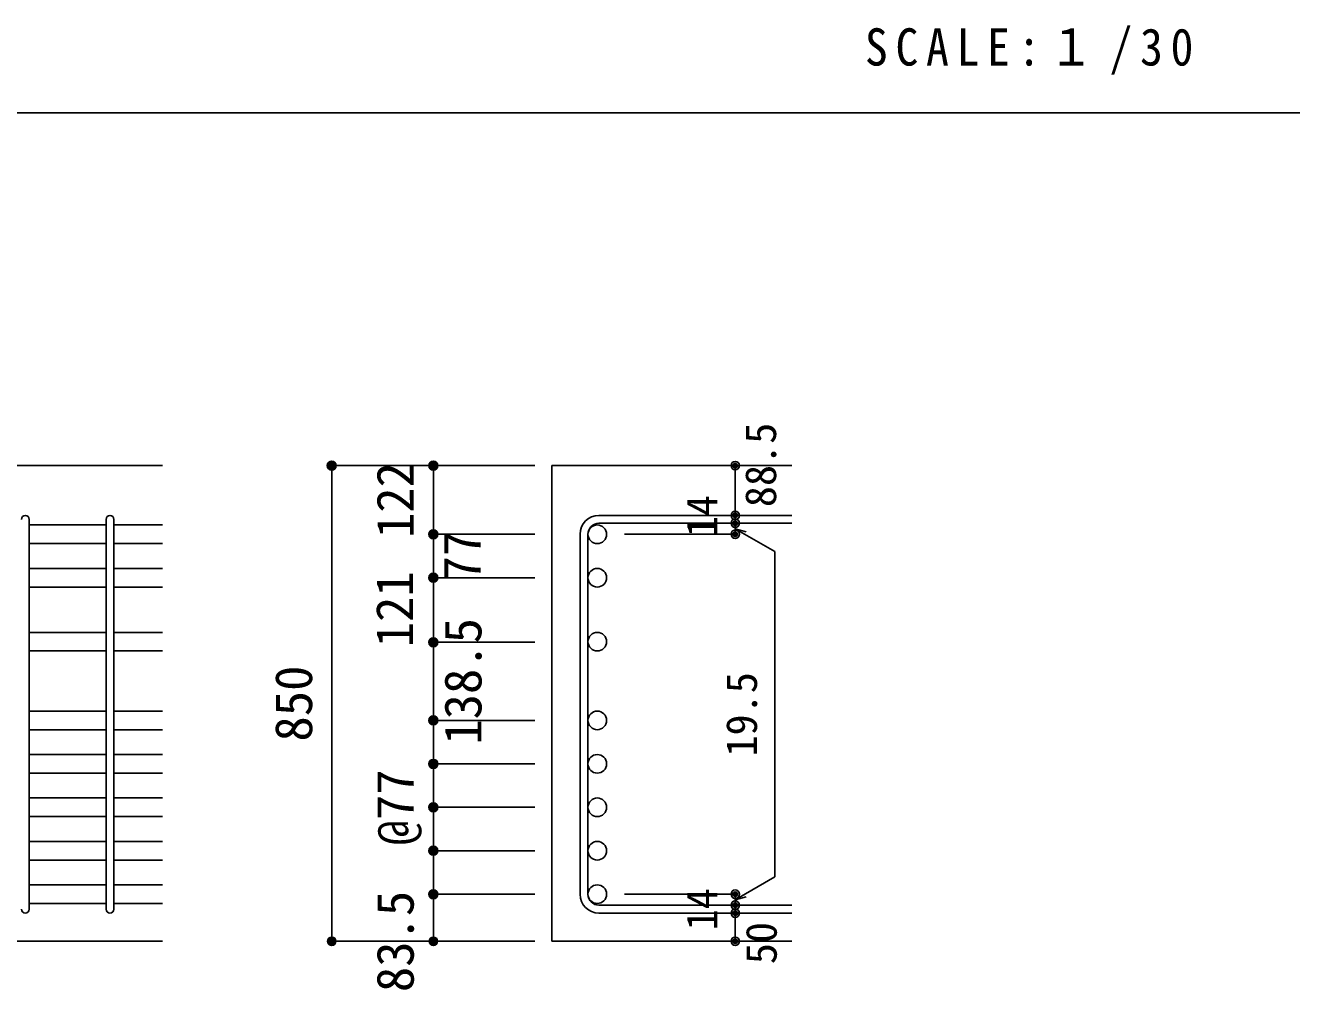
# Model space of a CAD drawing. Units: millimetres at full size, sheet at 1:30; details may follow other scales. Extents: x -5973 to 5954, y -4195 to 4201.
# Drawn here: x 1434 to 3678, y -1776 to -67 of the extents above; entities that cross this region are included whole.
import ezdxf
from ezdxf.enums import TextEntityAlignment as Align

# ---------------------------------------------------------------- set-up
doc = ezdxf.new("R2010")
doc.units = ezdxf.units.MM
doc.header["$LTSCALE"] = 30
doc.header["$PDMODE"] = 32
doc.header["$PDSIZE"] = 15
for name, color, linetype in [('0-1_躯体線', 2, 'Continuous'), ('0-5_基礎梁筋', 7, 'Continuous'), ('0-6_スタラップ筋', 7, 'Continuous'), ('0-D_寸法', 4, 'Continuous'), ('6-7_文字', 7, 'Continuous'), ('F-0_枠', 6, 'Continuous')]:
    doc.layers.add(name, color=color, linetype=linetype)
doc.styles.add('ＭＳ ゴシック', font='')
doc.styles.get('ＭＳ ゴシック').set_extended_font_data('MS Gothic')

msp = doc.modelspace()

# ---------------------------------------------------------------- linework, layer by layer
at = {"layer": '0-1_躯体線'}
for p, q in [((1677.44, -847.5), (-172.56, -847.5)), ((2367.44, -847.5), (2367.44, -1690.5)), ((2792.44, -847.5), (2367.44, -847.5)), ((1277.44, -1690.5), (1677.44, -1690.5)), ((2792.44, -1690.5), (2367.44, -1690.5))]:
    msp.add_line(p, q, dxfattribs=at)
at = {"layer": '0-5_基礎梁筋'}
for p, q in [((1577.44, -952.7), (1441.44, -952.7)), ((1677.44, -952.7), (1591.44, -952.7)), ((1577.44, -985.7), (1441.44, -985.7)), ((1677.44, -985.7), (1591.44, -985.7)), ((1577.44, -1029.7), (1441.44, -1029.7)), ((1677.44, -1029.7), (1591.44, -1029.7)), ((1577.44, -1062.7), (1441.44, -1062.7)), ((1677.44, -1062.7), (1591.44, -1062.7)), ((1577.44, -1143), (1441.44, -1143)), ((1677.44, -1143), (1591.44, -1143)), ((1577.44, -1176), (1441.44, -1176)), ((1677.44, -1176), (1591.44, -1176)), ((1577.44, -1282.5), (1441.44, -1282.5)), ((1677.44, -1282.5), (1591.44, -1282.5)), ((1577.44, -1315.5), (1441.44, -1315.5)), ((1677.44, -1315.5), (1591.44, -1315.5)), ((1577.44, -1359.5), (1441.44, -1359.5)), ((1677.44, -1359.5), (1591.44, -1359.5)), ((1577.44, -1392.5), (1441.44, -1392.5)), ((1677.44, -1392.5), (1591.44, -1392.5)), ((1577.44, -1436.5), (1441.44, -1436.5)), ((1677.44, -1436.5), (1591.44, -1436.5)), ((1577.44, -1469.5), (1441.44, -1469.5)), ((1677.44, -1469.5), (1591.44, -1469.5)), ((1577.44, -1513.5), (1441.44, -1513.5)), ((1677.44, -1513.5), (1591.44, -1513.5)), ((1577.44, -1546.5), (1441.44, -1546.5)), ((1677.44, -1546.5), (1591.44, -1546.5)), ((1577.44, -1590.5), (1441.44, -1590.5)), ((1677.44, -1590.5), (1591.44, -1590.5)), ((1577.44, -1623.5), (1441.44, -1623.5)), ((1677.44, -1623.5), (1591.44, -1623.5))]:
    msp.add_line(p, q, dxfattribs=at)
at = {"layer": '0-5_基礎梁筋', "color": 3}
for centre in [(2447.94, -969.2), (2447.94, -1046.2), (2447.94, -1159.5), (2447.94, -1299), (2447.94, -1376), (2447.94, -1453), (2447.94, -1530), (2447.94, -1607)]:
    msp.add_circle(centre, 16.5, dxfattribs=at)
at = {"layer": '0-5_基礎梁筋'}
for p in [(1977.44, -847.5), (1977.44, -1690.5)]:
    msp.add_point(p, dxfattribs=at)
at = {"layer": '0-6_スタラップ筋'}
for p, q in [((2792.44, -935.7), (2450.94, -935.7)), ((1441.44, -1633.5), (1441.44, -942.7)), ((1577.44, -1633.5), (1577.44, -942.7)), ((1591.44, -1633.5), (1591.44, -942.7)), ((2792.44, -949.7), (2450.94, -949.7)), ((2417.44, -969.2), (2417.44, -1607)), ((2431.44, -969.2), (2431.44, -1607)), ((2792.44, -1626.5), (2450.94, -1626.5)), ((2792.44, -1640.5), (2450.94, -1640.5))]:
    msp.add_line(p, q, dxfattribs=at)
for centre, radius, start, end in [((1434.44, -942.7), 7, 0, 180), ((1584.44, -942.7), 7, 0, 180), ((2450.94, -969.2), 33.5, 90, 180), ((2450.94, -969.2), 19.5, 90, 180), ((2450.94, -1607), 33.5, 180, 270), ((2450.94, -1607), 19.5, 180, 270), ((1434.44, -1633.5), 7, 180, 0), ((1584.44, -1633.5), 7, 180, 0)]:
    msp.add_arc(centre, radius, start, end, dxfattribs=at)
at = {"layer": '0-D_寸法'}
for p, q in [((1977.44, -1690.5), (1977.44, -847.5)), ((2157.44, -969.2), (2157.44, -847.5)), ((2692.44, -949.7), (2692.44, -935.7)), ((2692.44, -949.7), (2692.44, -969.2)), ((2692.44, -959.45), (2762.5, -999.9)), ((2692.44, -959.45), (2711.76, -964.62)), ((2157.44, -969.2), (2157.44, -1160.5)), ((2157.44, -969.2), (2157.44, -1160.5)), ((2157.44, -969.2), (2337.44, -969.2)), ((2157.44, -969.2), (2337.44, -969.2)), ((2692.44, -969.2), (2496.35, -969.2)), ((2762.5, -999.9), (2762.5, -1576.3)), ((2157.44, -1046.2), (2337.44, -1046.2)), ((2157.44, -1046.2), (2337.44, -1046.2)), ((2157.44, -1160.5), (2157.44, -1607)), ((2157.44, -1160.5), (2157.44, -1607)), ((2157.44, -1160.5), (2337.44, -1160.5)), ((2157.44, -1160.5), (2337.44, -1160.5)), ((2157.44, -1299), (2337.44, -1299)), ((2157.44, -1376), (2337.44, -1376)), ((2157.44, -1453), (2337.44, -1453)), ((2157.44, -1530), (2337.44, -1530)), ((2692.44, -1616.75), (2762.5, -1576.3)), ((2157.44, -1607), (2157.44, -1690.5)), ((2157.44, -1654.47), (2157.44, -1607)), ((2157.44, -1607), (2337.44, -1607)), ((2692.44, -1607), (2496.35, -1607)), ((2692.44, -1626.5), (2692.44, -1607)), ((2692.44, -1616.75), (2711.76, -1611.57)), ((2692.44, -1640.5), (2692.44, -1626.5)), ((2692.44, -1690.5), (2692.44, -1640.5))]:
    msp.add_line(p, q, dxfattribs=at)
for points in [[(1977.44, -847.5), (2157.44, -847.5), (2337.44, -847.5)], [(1977.44, -847.5), (2157.44, -847.5), (2337.44, -847.5)], [(2692.44, -935.7), (2692.44, -847.5), (2692.44, -935.7)], [(1977.44, -1690.5), (2157.44, -1690.5), (2337.44, -1690.5)]]:
    msp.add_lwpolyline(points, dxfattribs=at)
for centre, radius in [((1977.44, -847.5), 8), ((1977.44, -847.5), 7.2), ((1977.44, -847.5), 6.4), ((1977.44, -847.5), 5.6), ((1977.44, -847.5), 4.8), ((1977.44, -847.5), 4), ((1977.44, -847.5), 3.2), ((1977.44, -847.5), 2.4), ((1977.44, -847.5), 1.6), ((1977.44, -847.5), 0.8), ((2157.44, -847.5), 8), ((2157.44, -847.5), 7.2), ((2157.44, -847.5), 6.4), ((2157.44, -847.5), 5.6), ((2157.44, -847.5), 4.8), ((2157.44, -847.5), 4), ((2157.44, -847.5), 3.2), ((2157.44, -847.5), 2.4), ((2157.44, -847.5), 1.6), ((2157.44, -847.5), 0.8), ((2692.44, -847.5), 4), ((2692.44, -847.5), 3.6), ((2692.44, -847.5), 3.2), ((2692.44, -847.5), 2.8), ((2692.44, -847.5), 2.4), ((2692.44, -847.5), 2), ((2692.44, -847.5), 1.6), ((2692.44, -847.5), 1.2), ((2692.44, -847.5), 0.8), ((2692.44, -847.5), 0.4), ((2692.44, -935.7), 4), ((2692.44, -935.7), 3.6), ((2692.44, -935.7), 3.2), ((2692.44, -935.7), 2.8), ((2692.44, -935.7), 2.4), ((2692.44, -935.7), 2), ((2692.44, -935.7), 1.6), ((2692.44, -935.7), 1.2), ((2692.44, -935.7), 0.8), ((2692.44, -935.7), 0.4), ((2157.44, -969.2), 8), ((2157.44, -969.2), 7.2), ((2157.44, -969.2), 6.4), ((2157.44, -969.2), 5.6), ((2157.44, -969.2), 4.8), ((2692.44, -949.7), 4), ((2692.44, -949.7), 3.6), ((2692.44, -949.7), 3.2), ((2692.44, -949.7), 2.8), ((2692.44, -949.7), 2.4), ((2692.44, -949.7), 2), ((2692.44, -949.7), 1.6), ((2692.44, -949.7), 1.2), ((2692.44, -949.7), 0.8), ((2692.44, -949.7), 0.4), ((2157.44, -969.2), 4), ((2157.44, -969.2), 3.2), ((2157.44, -969.2), 2.4), ((2157.44, -969.2), 1.6), ((2157.44, -969.2), 0.8), ((2692.44, -969.2), 4), ((2692.44, -969.2), 3.6), ((2692.44, -969.2), 3.2), ((2692.44, -969.2), 2.8), ((2692.44, -969.2), 2.4), ((2692.44, -969.2), 2), ((2692.44, -969.2), 1.6), ((2692.44, -969.2), 1.2), ((2692.44, -969.2), 0.8), ((2692.44, -969.2), 0.4), ((2157.44, -1046.2), 8), ((2157.44, -1046.2), 7.2), ((2157.44, -1046.2), 6.4), ((2157.44, -1046.2), 5.6), ((2157.44, -1046.2), 4.8), ((2157.44, -1046.2), 4), ((2157.44, -1046.2), 3.2), ((2157.44, -1046.2), 2.4), ((2157.44, -1046.2), 1.6), ((2157.44, -1046.2), 0.8), ((2157.44, -1160.5), 8), ((2157.44, -1160.5), 7.2), ((2157.44, -1160.5), 6.4), ((2157.44, -1160.5), 5.6), ((2157.44, -1160.5), 4.8), ((2157.44, -1160.5), 4), ((2157.44, -1160.5), 3.2), ((2157.44, -1160.5), 2.4), ((2157.44, -1160.5), 1.6), ((2157.44, -1160.5), 0.8), ((2157.44, -1299), 8), ((2157.44, -1299), 7.2), ((2157.44, -1299), 6.4), ((2157.44, -1299), 5.6), ((2157.44, -1299), 4.8), ((2157.44, -1299), 4), ((2157.44, -1299), 3.2), ((2157.44, -1299), 2.4), ((2157.44, -1299), 1.6), ((2157.44, -1299), 0.8), ((2157.44, -1376), 8), ((2157.44, -1376), 7.2), ((2157.44, -1376), 6.4), ((2157.44, -1376), 5.6), ((2157.44, -1376), 4.8), ((2157.44, -1376), 4), ((2157.44, -1376), 3.2), ((2157.44, -1376), 2.4), ((2157.44, -1376), 1.6), ((2157.44, -1376), 0.8), ((2157.44, -1453), 8), ((2157.44, -1453), 7.2), ((2157.44, -1453), 6.4), ((2157.44, -1453), 5.6), ((2157.44, -1453), 4.8), ((2157.44, -1453), 4), ((2157.44, -1453), 3.2), ((2157.44, -1453), 2.4), ((2157.44, -1453), 1.6), ((2157.44, -1453), 0.8), ((2157.44, -1530), 8), ((2157.44, -1530), 7.2), ((2157.44, -1530), 6.4), ((2157.44, -1530), 5.6), ((2157.44, -1530), 4.8), ((2157.44, -1530), 4), ((2157.44, -1530), 3.2), ((2157.44, -1530), 2.4), ((2157.44, -1530), 1.6), ((2157.44, -1530), 0.8), ((2157.44, -1607), 8), ((2157.44, -1607), 7.2), ((2157.44, -1607), 6.4), ((2157.44, -1607), 5.6), ((2157.44, -1607), 4.8), ((2157.44, -1607), 4), ((2157.44, -1607), 3.2), ((2157.44, -1607), 2.4), ((2157.44, -1607), 1.6), ((2157.44, -1607), 0.8), ((2692.44, -1607), 4), ((2692.44, -1607), 3.6), ((2692.44, -1607), 3.2), ((2692.44, -1607), 2.8), ((2692.44, -1607), 2.4), ((2692.44, -1607), 2), ((2692.44, -1607), 1.6), ((2692.44, -1607), 1.2), ((2692.44, -1607), 0.8), ((2692.44, -1607), 0.4), ((2692.44, -1626.5), 4), ((2692.44, -1640.5), 4), ((2692.44, -1626.5), 3.6), ((2692.44, -1640.5), 3.6), ((2692.44, -1626.5), 3.2), ((2692.44, -1640.5), 3.2), ((2692.44, -1626.5), 2.8), ((2692.44, -1640.5), 2.8), ((2692.44, -1626.5), 2.4), ((2692.44, -1626.5), 2), ((2692.44, -1626.5), 1.6), ((2692.44, -1626.5), 1.2), ((2692.44, -1626.5), 0.8), ((2692.44, -1626.5), 0.4), ((2692.44, -1640.5), 2.4), ((2692.44, -1640.5), 2), ((2692.44, -1640.5), 1.6), ((2692.44, -1640.5), 1.2), ((2692.44, -1640.5), 0.8), ((2692.44, -1640.5), 0.4), ((1977.44, -1690.5), 7.2), ((1977.44, -1690.5), 6.4), ((1977.44, -1690.5), 5.6), ((1977.44, -1690.5), 4.8), ((1977.44, -1690.5), 4), ((1977.44, -1690.5), 3.2), ((1977.44, -1690.5), 2.4), ((1977.44, -1690.5), 1.6), ((1977.44, -1690.5), 0.8), ((2157.44, -1690.5), 7.2), ((2157.44, -1690.5), 6.4), ((2157.44, -1690.5), 5.6), ((2157.44, -1690.5), 4.8), ((2157.44, -1690.5), 4), ((2157.44, -1690.5), 3.2), ((2157.44, -1690.5), 2.4), ((2157.44, -1690.5), 1.6), ((2157.44, -1690.5), 0.8), ((2692.44, -1690.5), 4), ((2692.44, -1690.5), 3.6), ((2692.44, -1690.5), 3.2), ((2692.44, -1690.5), 2.8), ((2692.44, -1690.5), 2.4), ((2692.44, -1690.5), 2), ((2692.44, -1690.5), 1.6), ((2692.44, -1690.5), 1.2), ((2692.44, -1690.5), 0.8), ((2692.44, -1690.5), 0.4)]:
    msp.add_circle(centre, radius, dxfattribs=at)
at = {"layer": '0-D_寸法', "color": 7}
for p in [(1977.44, -847.5), (1977.44, -847.5), (2157.44, -847.5), (2692.44, -847.5), (2692.44, -935.7), (2692.44, -949.7), (2157.44, -969.2), (2157.44, -969.2), (2692.44, -969.2), (2157.44, -1046.2), (2157.44, -1046.2), (2157.44, -1160.5), (2157.44, -1160.5), (2157.44, -1299), (2157.44, -1299), (2157.44, -1299), (2157.44, -1376), (2157.44, -1376), (2157.44, -1376), (2157.44, -1453), (2157.44, -1453), (2157.44, -1453), (2157.44, -1530), (2157.44, -1530), (2157.44, -1530), (2157.44, -1607), (2157.44, -1607), (2157.44, -1607), (2692.44, -1607), (2692.44, -1607), (2692.44, -1626.5), (2692.44, -1640.5), (1977.44, -1690.5), (2157.44, -1690.5), (2692.44, -1690.5)]:
    msp.add_point(p, dxfattribs=at)
at = {"layer": 'F-0_枠', "color": 2}
msp.add_line((-5972.88, -222.05), (3723.6, -222.05), dxfattribs=at)

# ---------------------------------------------------------------- texts
at = {"layer": '0-D_寸法', "style": 'ＭＳ ゴシック'}
for s, height, p in [('88.5', 54.99, (2781.33, -921.09)), ('122', 65.98, (2142.44, -975.85)), ('14', 54.99, (2677.21, -974.36)), ('77', 65.98, (2260.99, -1052.77)), ('121', 65.98, (2141.44, -1169.45)), ('138.5', 65.98, (2262.49, -1342.01)), ('850', 65.98, (1962.44, -1336.5)), ('19.5', 54.99, (2747.5, -1363.1)), ('@77', 65.98, (2142.44, -1520.5)), ('83.5', 65.98, (2142.44, -1780.5)), ('14', 54.99, (2677.18, -1671.18)), ('50', 54.99, (2782.44, -1731))]:
    msp.add_text(s, height=height, rotation=90, dxfattribs=at).set_placement(p, align=Align.BOTTOM_LEFT)
at = {"layer": '6-7_文字', "color": 2, "insert": (2922.26, -154.55), "char_height": 65.98, "attachment_point": 7, "style": 'ＭＳ ゴシック'}
msp.add_mtext('\\T1.34;\\W0.9;SCALE:１/30', dxfattribs=at)

doc.saveas('drawing.dxf')
